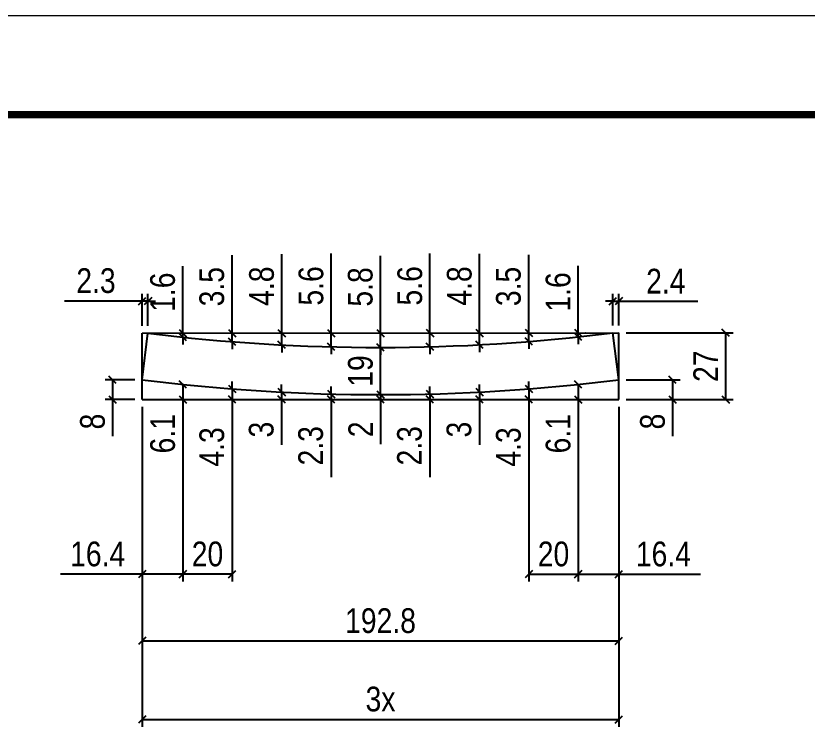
# Model space of a CAD drawing. Extents: x 5442 to 11695, y -218 to 3129.
# Drawn here: x 10541.9 to 10862, y 542 to 831.9 of the extents above; entities that cross this region are included whole.
import ezdxf

# ---------------------------------------------------------------- set-up
doc = ezdxf.new("R2010")
doc.units = 0
doc.linetypes.add('DASHED', pattern=[0.75, 0.5, -0.25])
doc.layers.add('Cotas', color=1, linetype='Continuous')
doc.layers.add('Painéis', color=200, linetype='Continuous')
for name, color, linetype, lineweight in [('Escoras', 2, 'Continuous', 25), ('Folhas', 255, 'Continuous', 9), ('SARRAFO DE PRESSAO', 251, 'DASHED', 9)]:
    doc.layers.add(name, color=color, linetype=linetype, lineweight=lineweight)
doc.styles.add('COTA TECNICA-50', font='techl___.ttf', dxfattribs={"height": 10})
doc.dimstyles.new('COTA PAINEL-50', dxfattribs={"dimtxt": 10, "dimasz": 3, "dimexe": 3, "dimexo": 3, "dimgap": 3, "dimtad": 1, "dimdec": 1, "dimzin": 12, "dimdsep": 46, "dimtxsty": 'COTA TECNICA-50', "dimblk1": 'OBLIQUE', "dimblk2": 'OBLIQUE', "dimsah": 1, "dimcen": 0.9, "dimclrd": 4, "dimclre": 4, "dimclrt": 240, "dimadec": 1, "dimazin": 3, "dimtfac": 1, "dimtdec": 1, "dimtmove": 0, "dimatfit": 3, "dimfxl": 1, "dimtolj": 1, "dimtzin": 12, "dimarcsym": 0})

# ---------------------------------------------------------------- blocks, each defined once
blk = doc.blocks.new('9999999999')
at = {"layer": 'Folhas'}
blk.add_lwpolyline([(98138.98, 34190.21), (99623.98, 34190.21), (99623.98, 35240.21), (98138.98, 35240.21)], close=True, dxfattribs=at)
at = {"layer": 'Folhas', "color": 30, "const_width": 3}
blk.add_lwpolyline([(98213.98, 34230.21), (99583.98, 34230.21), (99583.98, 35200.21), (98213.98, 35200.21)], close=True, dxfattribs=at)
blk = doc.blocks.new('_Oblique')
at = {"color": 0, "linetype": 'ByBlock', "lineweight": -2}
blk.add_line((-0.5, -0.5), (0.5, 0.5), dxfattribs=at)
blk = doc.blocks.new('*D1566')
at = {"layer": 'Cotas', "color": 4, "linetype": 'ByBlock', "lineweight": -2, "transparency": 16777216}
for p, q in [((10593.01, 673.64), (10593.01, 576)), ((10785.84, 673.64), (10785.84, 576)), ((10593.01, 579), (10785.84, 579))]:
    blk.add_line(p, q, dxfattribs=at)
at = {"layer": 'Defpoints', "color": 0, "linetype": 'ByBlock', "transparency": 16777216}
for p in [(10593.01, 676.64), (10785.84, 676.64), (10785.84, 579)]:
    blk.add_point(p, dxfattribs=at)
at = {"layer": 'Cotas', "color": 4, "linetype": 'ByBlock', "lineweight": -2, "transparency": 16777216, "xscale": 3, "yscale": 3, "zscale": 3, "rotation": 180}
blk.add_blockref('_Oblique', (10593.01, 579), dxfattribs=at)
at = {"layer": 'Cotas', "color": 4, "linetype": 'ByBlock', "lineweight": -2, "transparency": 16777216, "xscale": 3, "yscale": 3, "zscale": 3}
blk.add_blockref('_Oblique', (10785.84, 579), dxfattribs=at)
at = {"layer": 'Cotas', "color": 240, "linetype": 'ByBlock', "transparency": 16777216, "insert": (10689.42, 587.11), "char_height": 10, "attachment_point": 5, "style": 'COTA TECNICA-50'}
blk.add_mtext('\\A1;192.8', dxfattribs=at)
blk = doc.blocks.new('*D1567')
at = {"layer": 'Cotas', "color": 4, "linetype": 'ByBlock', "lineweight": -2, "transparency": 16777216}
for p, q in [((10593.01, 673.64), (10593.01, 544.17)), ((10785.84, 673.64), (10785.84, 544.17)), ((10593.01, 547.17), (10785.84, 547.17))]:
    blk.add_line(p, q, dxfattribs=at)
at = {"layer": 'Defpoints', "color": 0, "linetype": 'ByBlock', "transparency": 16777216}
for p in [(10593.01, 676.64), (10785.84, 676.64), (10785.84, 547.17)]:
    blk.add_point(p, dxfattribs=at)
at = {"layer": 'Cotas', "color": 4, "linetype": 'ByBlock', "lineweight": -2, "transparency": 16777216, "xscale": 3, "yscale": 3, "zscale": 3, "rotation": 180}
blk.add_blockref('_Oblique', (10593.01, 547.17), dxfattribs=at)
at = {"layer": 'Cotas', "color": 4, "linetype": 'ByBlock', "lineweight": -2, "transparency": 16777216, "xscale": 3, "yscale": 3, "zscale": 3}
blk.add_blockref('_Oblique', (10785.84, 547.17), dxfattribs=at)
at = {"layer": 'Cotas', "color": 240, "linetype": 'ByBlock', "transparency": 16777216, "insert": (10689.42, 555.39), "char_height": 10, "attachment_point": 5, "style": 'COTA TECNICA-50'}
blk.add_mtext('\\A1;3x', dxfattribs=at)
blk = doc.blocks.new('*D1233')
at = {"layer": 'Cotas', "color": 4, "linetype": 'ByBlock', "lineweight": -2, "transparency": 16777216}
for p, q in [((10593.01, 673.64), (10593.01, 602.98)), ((10609.42, 673.64), (10609.42, 602.98)), ((10593.01, 605.98), (10559.96, 605.98)), ((10609.42, 605.98), (10593.01, 605.98))]:
    blk.add_line(p, q, dxfattribs=at)
at = {"layer": 'Defpoints', "color": 0, "linetype": 'ByBlock', "transparency": 16777216}
for p in [(10593.01, 676.64), (10609.42, 676.64), (10593.01, 605.98)]:
    blk.add_point(p, dxfattribs=at)
at = {"layer": 'Cotas', "color": 4, "linetype": 'ByBlock', "lineweight": -2, "transparency": 16777216, "xscale": 3, "yscale": 3, "zscale": 3, "rotation": 180}
blk.add_blockref('_Oblique', (10593.01, 605.98), dxfattribs=at)
at = {"layer": 'Cotas', "color": 4, "linetype": 'ByBlock', "lineweight": -2, "transparency": 16777216, "xscale": 3, "yscale": 3, "zscale": 3}
blk.add_blockref('_Oblique', (10609.42, 605.98), dxfattribs=at)
at = {"layer": 'Cotas', "color": 240, "linetype": 'ByBlock', "transparency": 16777216, "insert": (10574.98, 614.09), "char_height": 10, "attachment_point": 5, "style": 'COTA TECNICA-50'}
blk.add_mtext('\\A1;16.4', dxfattribs=at)
blk = doc.blocks.new('*D1234')
at = {"layer": 'Cotas', "color": 4, "linetype": 'ByBlock', "lineweight": -2, "transparency": 16777216}
for p, q in [((10609.42, 673.64), (10609.42, 602.98)), ((10629.42, 673.64), (10629.42, 602.98)), ((10629.42, 605.98), (10609.42, 605.98))]:
    blk.add_line(p, q, dxfattribs=at)
at = {"layer": 'Defpoints', "color": 0, "linetype": 'ByBlock', "transparency": 16777216}
for p in [(10609.42, 676.64), (10629.42, 676.64), (10609.42, 605.98)]:
    blk.add_point(p, dxfattribs=at)
at = {"layer": 'Cotas', "color": 4, "linetype": 'ByBlock', "lineweight": -2, "transparency": 16777216, "xscale": 3, "yscale": 3, "zscale": 3, "rotation": 180}
blk.add_blockref('_Oblique', (10609.42, 605.98), dxfattribs=at)
at = {"layer": 'Cotas', "color": 4, "linetype": 'ByBlock', "lineweight": -2, "transparency": 16777216, "xscale": 3, "yscale": 3, "zscale": 3}
blk.add_blockref('_Oblique', (10629.42, 605.98), dxfattribs=at)
at = {"layer": 'Cotas', "color": 240, "linetype": 'ByBlock', "transparency": 16777216, "insert": (10619.42, 614.09), "char_height": 10, "attachment_point": 5, "style": 'COTA TECNICA-50'}
blk.add_mtext('\\A1;20', dxfattribs=at)
blk = doc.blocks.new('*D1235')
at = {"layer": 'Cotas', "color": 4, "linetype": 'ByBlock', "lineweight": -2, "transparency": 16777216}
for p, q in [((10769.42, 673.64), (10769.42, 602.98)), ((10785.84, 673.64), (10785.84, 602.98)), ((10769.42, 605.98), (10785.84, 605.98)), ((10785.84, 605.98), (10818.89, 605.98))]:
    blk.add_line(p, q, dxfattribs=at)
at = {"layer": 'Defpoints', "color": 0, "linetype": 'ByBlock', "transparency": 16777216}
for p in [(10769.42, 676.64), (10785.84, 676.64), (10785.84, 605.98)]:
    blk.add_point(p, dxfattribs=at)
at = {"layer": 'Cotas', "color": 4, "linetype": 'ByBlock', "lineweight": -2, "transparency": 16777216, "xscale": 3, "yscale": 3, "zscale": 3, "rotation": 180}
blk.add_blockref('_Oblique', (10769.42, 605.98), dxfattribs=at)
at = {"layer": 'Cotas', "color": 4, "linetype": 'ByBlock', "lineweight": -2, "transparency": 16777216, "xscale": 3, "yscale": 3, "zscale": 3}
blk.add_blockref('_Oblique', (10785.84, 605.98), dxfattribs=at)
at = {"layer": 'Cotas', "color": 240, "linetype": 'ByBlock', "transparency": 16777216, "insert": (10803.87, 614.09), "char_height": 10, "attachment_point": 5, "style": 'COTA TECNICA-50'}
blk.add_mtext('\\A1;16.4', dxfattribs=at)
blk = doc.blocks.new('*D1236')
at = {"layer": 'Cotas', "color": 4, "linetype": 'ByBlock', "lineweight": -2, "transparency": 16777216}
for p, q in [((10749.42, 673.64), (10749.42, 602.98)), ((10769.42, 673.64), (10769.42, 602.98)), ((10749.42, 605.98), (10769.42, 605.98))]:
    blk.add_line(p, q, dxfattribs=at)
at = {"layer": 'Defpoints', "color": 0, "linetype": 'ByBlock', "transparency": 16777216}
for p in [(10749.42, 676.64), (10769.42, 676.64), (10769.42, 605.98)]:
    blk.add_point(p, dxfattribs=at)
at = {"layer": 'Cotas', "color": 4, "linetype": 'ByBlock', "lineweight": -2, "transparency": 16777216, "xscale": 3, "yscale": 3, "zscale": 3, "rotation": 180}
blk.add_blockref('_Oblique', (10749.42, 605.98), dxfattribs=at)
at = {"layer": 'Cotas', "color": 4, "linetype": 'ByBlock', "lineweight": -2, "transparency": 16777216, "xscale": 3, "yscale": 3, "zscale": 3}
blk.add_blockref('_Oblique', (10769.42, 605.98), dxfattribs=at)
at = {"layer": 'Cotas', "color": 240, "linetype": 'ByBlock', "transparency": 16777216, "insert": (10759.42, 614.09), "char_height": 10, "attachment_point": 5, "style": 'COTA TECNICA-50'}
blk.add_mtext('\\A1;20', dxfattribs=at)
blk = doc.blocks.new('*D1237')
at = {"layer": 'Cotas', "color": 4, "linetype": 'ByBlock', "lineweight": -2, "transparency": 16777216}
for p, q in [((10609.42, 682.76), (10609.42, 676.64)), ((10612.42, 682.76), (10612.42, 682.76)), ((10609.42, 676.64), (10609.42, 651.96)), ((10612.42, 676.64), (10612.42, 676.64))]:
    blk.add_line(p, q, dxfattribs=at)
at = {"layer": 'Defpoints', "color": 0, "linetype": 'ByBlock', "transparency": 16777216}
for p in [(10609.42, 682.76), (10609.42, 676.64), (10609.42, 676.64)]:
    blk.add_point(p, dxfattribs=at)
at = {"layer": 'Cotas', "color": 4, "linetype": 'ByBlock', "lineweight": -2, "transparency": 16777216, "xscale": 3, "yscale": 3, "zscale": 3}
for p, rotation in [((10609.42, 682.76), 90), ((10609.42, 676.64), 270)]:
    blk.add_blockref('_Oblique', p, dxfattribs=dict(at, rotation=rotation))
at = {"layer": 'Cotas', "color": 240, "linetype": 'ByBlock', "transparency": 16777216, "insert": (10601.32, 662.8), "char_height": 10, "attachment_point": 5, "rotation": 90, "style": 'COTA TECNICA-50'}
blk.add_mtext('\\A1;6.1', dxfattribs=at)
blk = doc.blocks.new('*D1238')
at = {"layer": 'Cotas', "color": 4, "linetype": 'ByBlock', "lineweight": -2, "transparency": 16777216}
for p, q in [((10629.42, 680.95), (10629.42, 683.95)), ((10629.42, 680.95), (10629.42, 676.64)), ((10632.42, 680.95), (10632.42, 680.95)), ((10629.42, 676.64), (10629.42, 644.27)), ((10632.42, 676.64), (10632.42, 676.64))]:
    blk.add_line(p, q, dxfattribs=at)
at = {"layer": 'Defpoints', "color": 0, "linetype": 'ByBlock', "transparency": 16777216}
for p in [(10629.42, 680.95), (10629.42, 676.64), (10629.42, 676.64)]:
    blk.add_point(p, dxfattribs=at)
at = {"layer": 'Cotas', "color": 4, "linetype": 'ByBlock', "lineweight": -2, "transparency": 16777216, "xscale": 3, "yscale": 3, "zscale": 3}
for p, rotation in [((10629.42, 680.95), 270), ((10629.42, 676.64), 90)]:
    blk.add_blockref('_Oblique', p, dxfattribs=dict(at, rotation=rotation))
at = {"layer": 'Cotas', "color": 240, "linetype": 'ByBlock', "transparency": 16777216, "insert": (10621.2, 657.45), "char_height": 10, "attachment_point": 5, "rotation": 90, "style": 'COTA TECNICA-50'}
blk.add_mtext('\\A1;4.3', dxfattribs=at)
blk = doc.blocks.new('*D1239')
at = {"layer": 'Cotas', "color": 4, "linetype": 'ByBlock', "lineweight": -2, "transparency": 16777216}
for p, q in [((10649.42, 679.67), (10649.42, 682.67)), ((10649.42, 679.67), (10649.42, 676.64)), ((10652.42, 679.67), (10652.42, 679.67)), ((10649.42, 676.64), (10649.42, 658.31)), ((10652.42, 676.64), (10652.42, 676.64))]:
    blk.add_line(p, q, dxfattribs=at)
at = {"layer": 'Defpoints', "color": 0, "linetype": 'ByBlock', "transparency": 16777216}
for p in [(10649.42, 679.67), (10649.42, 676.64), (10649.42, 676.64)]:
    blk.add_point(p, dxfattribs=at)
at = {"layer": 'Cotas', "color": 4, "linetype": 'ByBlock', "lineweight": -2, "transparency": 16777216, "xscale": 3, "yscale": 3, "zscale": 3}
for p, rotation in [((10649.42, 679.67), 270), ((10649.42, 676.64), 90)]:
    blk.add_blockref('_Oblique', p, dxfattribs=dict(at, rotation=rotation))
at = {"layer": 'Cotas', "color": 240, "linetype": 'ByBlock', "transparency": 16777216, "insert": (10641.2, 664.47), "char_height": 10, "attachment_point": 5, "rotation": 90, "style": 'COTA TECNICA-50'}
blk.add_mtext('\\A1;3', dxfattribs=at)
blk = doc.blocks.new('*D1240')
at = {"layer": 'Cotas', "color": 4, "linetype": 'ByBlock', "lineweight": -2, "transparency": 16777216}
for p, q in [((10669.42, 678.89), (10669.42, 681.89)), ((10669.42, 678.89), (10669.42, 676.64)), ((10672.42, 678.89), (10672.42, 678.89)), ((10669.42, 676.64), (10669.42, 645.21)), ((10672.42, 676.64), (10672.42, 676.64))]:
    blk.add_line(p, q, dxfattribs=at)
at = {"layer": 'Defpoints', "color": 0, "linetype": 'ByBlock', "transparency": 16777216}
for p in [(10669.42, 678.89), (10669.42, 676.64), (10669.42, 676.64)]:
    blk.add_point(p, dxfattribs=at)
at = {"layer": 'Cotas', "color": 4, "linetype": 'ByBlock', "lineweight": -2, "transparency": 16777216, "xscale": 3, "yscale": 3, "zscale": 3}
for p, rotation in [((10669.42, 678.89), 270), ((10669.42, 676.64), 90)]:
    blk.add_blockref('_Oblique', p, dxfattribs=dict(at, rotation=rotation))
at = {"layer": 'Cotas', "color": 240, "linetype": 'ByBlock', "transparency": 16777216, "insert": (10661.2, 657.92), "char_height": 10, "attachment_point": 5, "rotation": 90, "style": 'COTA TECNICA-50'}
blk.add_mtext('\\A1;2.3', dxfattribs=at)
blk = doc.blocks.new('*D1241')
at = {"layer": 'Cotas', "color": 4, "linetype": 'ByBlock', "lineweight": -2, "transparency": 16777216}
for p, q in [((10689.42, 678.64), (10689.42, 681.64)), ((10689.42, 678.64), (10689.42, 676.64)), ((10689.42, 676.64), (10689.42, 658.53)), ((10692.42, 678.64), (10692.42, 678.64)), ((10692.42, 676.64), (10692.42, 676.64))]:
    blk.add_line(p, q, dxfattribs=at)
at = {"layer": 'Defpoints', "color": 0, "linetype": 'ByBlock', "transparency": 16777216}
for p in [(10689.42, 678.64), (10689.42, 676.64), (10689.42, 676.64)]:
    blk.add_point(p, dxfattribs=at)
at = {"layer": 'Cotas', "color": 4, "linetype": 'ByBlock', "lineweight": -2, "transparency": 16777216, "xscale": 3, "yscale": 3, "zscale": 3}
for p, rotation in [((10689.42, 678.64), 270), ((10689.42, 676.64), 90)]:
    blk.add_blockref('_Oblique', p, dxfattribs=dict(at, rotation=rotation))
at = {"layer": 'Cotas', "color": 240, "linetype": 'ByBlock', "transparency": 16777216, "insert": (10681.42, 664.58), "char_height": 10, "attachment_point": 5, "rotation": 90, "style": 'COTA TECNICA-50'}
blk.add_mtext('\\A1;2', dxfattribs=at)
blk = doc.blocks.new('*D1242')
at = {"layer": 'Cotas', "color": 4, "linetype": 'ByBlock', "lineweight": -2, "transparency": 16777216}
for p, q in [((10709.42, 678.89), (10709.42, 681.89)), ((10709.42, 678.89), (10709.42, 676.64)), ((10712.42, 678.89), (10712.42, 678.89)), ((10709.42, 676.64), (10709.42, 645.21)), ((10712.42, 676.64), (10712.42, 676.64))]:
    blk.add_line(p, q, dxfattribs=at)
at = {"layer": 'Defpoints', "color": 0, "linetype": 'ByBlock', "transparency": 16777216}
for p in [(10709.42, 678.89), (10709.42, 676.64), (10709.42, 676.64)]:
    blk.add_point(p, dxfattribs=at)
at = {"layer": 'Cotas', "color": 4, "linetype": 'ByBlock', "lineweight": -2, "transparency": 16777216, "xscale": 3, "yscale": 3, "zscale": 3}
for p, rotation in [((10709.42, 678.89), 270), ((10709.42, 676.64), 90)]:
    blk.add_blockref('_Oblique', p, dxfattribs=dict(at, rotation=rotation))
at = {"layer": 'Cotas', "color": 240, "linetype": 'ByBlock', "transparency": 16777216, "insert": (10701.2, 657.92), "char_height": 10, "attachment_point": 5, "rotation": 90, "style": 'COTA TECNICA-50'}
blk.add_mtext('\\A1;2.3', dxfattribs=at)
blk = doc.blocks.new('*D1243')
at = {"layer": 'Cotas', "color": 4, "linetype": 'ByBlock', "lineweight": -2, "transparency": 16777216}
for p, q in [((10729.42, 679.67), (10729.42, 682.67)), ((10729.42, 679.67), (10729.42, 676.64)), ((10732.42, 679.67), (10732.42, 679.67)), ((10729.42, 676.64), (10729.42, 658.31)), ((10732.42, 676.64), (10732.42, 676.64))]:
    blk.add_line(p, q, dxfattribs=at)
at = {"layer": 'Defpoints', "color": 0, "linetype": 'ByBlock', "transparency": 16777216}
for p in [(10729.42, 679.67), (10729.42, 676.64), (10729.42, 676.64)]:
    blk.add_point(p, dxfattribs=at)
at = {"layer": 'Cotas', "color": 4, "linetype": 'ByBlock', "lineweight": -2, "transparency": 16777216, "xscale": 3, "yscale": 3, "zscale": 3}
for p, rotation in [((10729.42, 679.67), 270), ((10729.42, 676.64), 90)]:
    blk.add_blockref('_Oblique', p, dxfattribs=dict(at, rotation=rotation))
at = {"layer": 'Cotas', "color": 240, "linetype": 'ByBlock', "transparency": 16777216, "insert": (10721.2, 664.47), "char_height": 10, "attachment_point": 5, "rotation": 90, "style": 'COTA TECNICA-50'}
blk.add_mtext('\\A1;3', dxfattribs=at)
blk = doc.blocks.new('*D1244')
at = {"layer": 'Cotas', "color": 4, "linetype": 'ByBlock', "lineweight": -2, "transparency": 16777216}
for p, q in [((10749.42, 680.95), (10749.42, 683.95)), ((10749.42, 680.95), (10749.42, 676.64)), ((10752.42, 680.95), (10752.42, 680.95)), ((10749.42, 676.64), (10749.42, 644.27)), ((10752.42, 676.64), (10752.42, 676.64))]:
    blk.add_line(p, q, dxfattribs=at)
at = {"layer": 'Defpoints', "color": 0, "linetype": 'ByBlock', "transparency": 16777216}
for p in [(10749.42, 680.95), (10749.42, 676.64), (10749.42, 676.64)]:
    blk.add_point(p, dxfattribs=at)
at = {"layer": 'Cotas', "color": 4, "linetype": 'ByBlock', "lineweight": -2, "transparency": 16777216, "xscale": 3, "yscale": 3, "zscale": 3}
for p, rotation in [((10749.42, 680.95), 270), ((10749.42, 676.64), 90)]:
    blk.add_blockref('_Oblique', p, dxfattribs=dict(at, rotation=rotation))
at = {"layer": 'Cotas', "color": 240, "linetype": 'ByBlock', "transparency": 16777216, "insert": (10741.2, 657.45), "char_height": 10, "attachment_point": 5, "rotation": 90, "style": 'COTA TECNICA-50'}
blk.add_mtext('\\A1;4.3', dxfattribs=at)
blk = doc.blocks.new('*D1245')
at = {"layer": 'Cotas', "color": 4, "linetype": 'ByBlock', "lineweight": -2, "transparency": 16777216}
for p, q in [((10769.42, 682.76), (10769.42, 676.64)), ((10772.42, 682.76), (10772.42, 682.76)), ((10769.42, 676.64), (10769.42, 651.96)), ((10772.42, 676.64), (10772.42, 676.64))]:
    blk.add_line(p, q, dxfattribs=at)
at = {"layer": 'Defpoints', "color": 0, "linetype": 'ByBlock', "transparency": 16777216}
for p in [(10769.42, 682.76), (10769.42, 676.64), (10769.42, 676.64)]:
    blk.add_point(p, dxfattribs=at)
at = {"layer": 'Cotas', "color": 4, "linetype": 'ByBlock', "lineweight": -2, "transparency": 16777216, "xscale": 3, "yscale": 3, "zscale": 3}
for p, rotation in [((10769.42, 682.76), 90), ((10769.42, 676.64), 270)]:
    blk.add_blockref('_Oblique', p, dxfattribs=dict(at, rotation=rotation))
at = {"layer": 'Cotas', "color": 240, "linetype": 'ByBlock', "transparency": 16777216, "insert": (10761.32, 662.8), "char_height": 10, "attachment_point": 5, "rotation": 90, "style": 'COTA TECNICA-50'}
blk.add_mtext('\\A1;6.1', dxfattribs=at)
blk = doc.blocks.new('*D1568')
at = {"layer": 'Cotas', "color": 4, "linetype": 'ByBlock', "lineweight": -2, "transparency": 16777216}
for p, q in [((10788.84, 684.64), (10810.6, 684.64)), ((10807.6, 684.64), (10807.6, 676.64)), ((10788.84, 676.64), (10810.6, 676.64)), ((10807.6, 676.64), (10807.6, 661.82))]:
    blk.add_line(p, q, dxfattribs=at)
at = {"layer": 'Defpoints', "color": 0, "linetype": 'ByBlock', "transparency": 16777216}
for p in [(10785.84, 684.64), (10785.84, 676.64), (10807.6, 676.64)]:
    blk.add_point(p, dxfattribs=at)
at = {"layer": 'Cotas', "color": 4, "linetype": 'ByBlock', "lineweight": -2, "transparency": 16777216, "xscale": 3, "yscale": 3, "zscale": 3}
for p, rotation in [((10807.6, 684.64), 90), ((10807.6, 676.64), 270)]:
    blk.add_blockref('_Oblique', p, dxfattribs=dict(at, rotation=rotation))
at = {"layer": 'Cotas', "color": 240, "linetype": 'ByBlock', "transparency": 16777216, "insert": (10799.51, 667.73), "char_height": 10, "attachment_point": 5, "rotation": 90, "style": 'COTA TECNICA-50'}
blk.add_mtext('\\A1;8', dxfattribs=at)
blk = doc.blocks.new('*D1569')
at = {"layer": 'Cotas', "color": 4, "linetype": 'ByBlock', "lineweight": -2, "transparency": 16777216}
for p, q in [((10590.01, 684.64), (10578.03, 684.64)), ((10581.03, 684.64), (10581.03, 676.64)), ((10590.01, 676.64), (10578.03, 676.64)), ((10581.03, 676.64), (10581.03, 661.82))]:
    blk.add_line(p, q, dxfattribs=at)
at = {"layer": 'Defpoints', "color": 0, "linetype": 'ByBlock', "transparency": 16777216}
for p in [(10593.01, 684.64), (10581.03, 676.64), (10593.01, 676.64)]:
    blk.add_point(p, dxfattribs=at)
at = {"layer": 'Cotas', "color": 4, "linetype": 'ByBlock', "lineweight": -2, "transparency": 16777216, "xscale": 3, "yscale": 3, "zscale": 3}
for p, rotation in [((10581.03, 684.64), 90), ((10581.03, 676.64), 270)]:
    blk.add_blockref('_Oblique', p, dxfattribs=dict(at, rotation=rotation))
at = {"layer": 'Cotas', "color": 240, "linetype": 'ByBlock', "transparency": 16777216, "insert": (10572.93, 667.73), "char_height": 10, "attachment_point": 5, "rotation": 90, "style": 'COTA TECNICA-50'}
blk.add_mtext('\\A1;8', dxfattribs=at)
blk = doc.blocks.new('*D1570')
at = {"layer": 'Cotas', "color": 4, "linetype": 'ByBlock', "lineweight": -2, "transparency": 16777216}
for p, q in [((10593.01, 706.47), (10593.01, 719.47)), ((10595.34, 706.48), (10595.34, 719.47)), ((10593.01, 716.47), (10561.58, 716.47)), ((10595.34, 716.47), (10593.01, 716.47)), ((10595.34, 716.47), (10598.34, 716.47))]:
    blk.add_line(p, q, dxfattribs=at)
at = {"layer": 'Defpoints', "color": 0, "linetype": 'ByBlock', "transparency": 16777216}
for p in [(10595.34, 716.47), (10593.01, 703.47), (10595.34, 703.48)]:
    blk.add_point(p, dxfattribs=at)
at = {"layer": 'Cotas', "color": 4, "linetype": 'ByBlock', "lineweight": -2, "transparency": 16777216, "xscale": 3, "yscale": 3, "zscale": 3}
blk.add_blockref('_Oblique', (10593.01, 716.47), dxfattribs=at)
at = {"layer": 'Cotas', "color": 4, "linetype": 'ByBlock', "lineweight": -2, "transparency": 16777216, "xscale": 3, "yscale": 3, "zscale": 3, "rotation": 180}
blk.add_blockref('_Oblique', (10595.34, 716.47), dxfattribs=at)
at = {"layer": 'Cotas', "color": 240, "linetype": 'ByBlock', "transparency": 16777216, "insert": (10574.29, 724.69), "char_height": 10, "attachment_point": 5, "style": 'COTA TECNICA-50'}
blk.add_mtext('\\A1;2.3', dxfattribs=at)
blk = doc.blocks.new('*D1571')
at = {"layer": 'Cotas', "color": 4, "linetype": 'ByBlock', "lineweight": -2, "transparency": 16777216}
for p, q in [((10686.41, 697.7), (10686.41, 697.7)), ((10689.41, 678.64), (10689.41, 697.7)), ((10686.42, 678.64), (10686.41, 678.64))]:
    blk.add_line(p, q, dxfattribs=at)
at = {"layer": 'Defpoints', "color": 0, "linetype": 'ByBlock', "transparency": 16777216}
for p in [(10689.41, 697.7), (10689.41, 697.7), (10689.42, 678.64)]:
    blk.add_point(p, dxfattribs=at)
at = {"layer": 'Cotas', "color": 4, "linetype": 'ByBlock', "lineweight": -2, "transparency": 16777216, "xscale": 3, "yscale": 3, "zscale": 3}
for p, rotation in [((10689.41, 697.7), 90), ((10689.41, 678.64), 270)]:
    blk.add_blockref('_Oblique', p, dxfattribs=dict(at, rotation=rotation))
at = {"layer": 'Cotas', "color": 240, "linetype": 'ByBlock', "transparency": 16777216, "insert": (10681.32, 688.17), "char_height": 10, "attachment_point": 5, "rotation": 90, "style": 'COTA TECNICA-50'}
blk.add_mtext('\\A1;19', dxfattribs=at)
blk = doc.blocks.new('*D1572')
at = {"layer": 'Cotas', "color": 4, "linetype": 'ByBlock', "lineweight": -2, "transparency": 16777216}
for p, q in [((10689.4, 703.54), (10689.4, 734.84)), ((10689.4, 697.7), (10689.4, 703.54)), ((10692.4, 703.54), (10692.4, 703.54)), ((10686.41, 697.7), (10686.4, 697.7)), ((10689.4, 697.7), (10689.4, 694.7))]:
    blk.add_line(p, q, dxfattribs=at)
at = {"layer": 'Defpoints', "color": 0, "linetype": 'ByBlock', "transparency": 16777216}
for p in [(10689.4, 703.54), (10689.4, 703.54), (10689.41, 697.7)]:
    blk.add_point(p, dxfattribs=at)
at = {"layer": 'Cotas', "color": 4, "linetype": 'ByBlock', "lineweight": -2, "transparency": 16777216, "xscale": 3, "yscale": 3, "zscale": 3}
for p, rotation in [((10689.4, 703.54), 270), ((10689.4, 697.7), 90)]:
    blk.add_blockref('_Oblique', p, dxfattribs=dict(at, rotation=rotation))
at = {"layer": 'Cotas', "color": 240, "linetype": 'ByBlock', "transparency": 16777216, "insert": (10681.27, 722.19), "char_height": 10, "attachment_point": 5, "rotation": 90, "style": 'COTA TECNICA-50'}
blk.add_mtext('\\A1;5.8', dxfattribs=at)
blk = doc.blocks.new('*D1573')
at = {"layer": 'Cotas', "color": 4, "linetype": 'ByBlock', "lineweight": -2, "transparency": 16777216}
for p, q in [((10788.84, 703.61), (10832.05, 703.61)), ((10829.05, 703.61), (10829.05, 676.64)), ((10788.84, 676.64), (10832.05, 676.64))]:
    blk.add_line(p, q, dxfattribs=at)
at = {"layer": 'Defpoints', "color": 0, "linetype": 'ByBlock', "transparency": 16777216}
for p in [(10785.84, 703.61), (10785.84, 676.64), (10829.05, 676.64)]:
    blk.add_point(p, dxfattribs=at)
at = {"layer": 'Cotas', "color": 4, "linetype": 'ByBlock', "lineweight": -2, "transparency": 16777216, "xscale": 3, "yscale": 3, "zscale": 3}
for p, rotation in [((10829.05, 703.61), 90), ((10829.05, 676.64), 270)]:
    blk.add_blockref('_Oblique', p, dxfattribs=dict(at, rotation=rotation))
at = {"layer": 'Cotas', "color": 240, "linetype": 'ByBlock', "transparency": 16777216, "insert": (10820.98, 690.12), "char_height": 10, "attachment_point": 5, "rotation": 90, "style": 'COTA TECNICA-50'}
blk.add_mtext('\\A1;27', dxfattribs=at)
blk = doc.blocks.new('*D1574')
at = {"layer": 'Cotas', "color": 4, "linetype": 'ByBlock', "lineweight": -2, "transparency": 16777216}
for p, q in [((10783.46, 706.61), (10783.46, 719.47)), ((10785.84, 706.61), (10785.84, 719.47)), ((10783.46, 716.47), (10780.46, 716.47)), ((10783.46, 716.47), (10785.84, 716.47)), ((10785.84, 716.47), (10817.87, 716.47))]:
    blk.add_line(p, q, dxfattribs=at)
at = {"layer": 'Defpoints', "color": 0, "linetype": 'ByBlock', "transparency": 16777216}
for p in [(10783.46, 716.47), (10783.46, 703.61), (10785.84, 703.61)]:
    blk.add_point(p, dxfattribs=at)
at = {"layer": 'Cotas', "color": 4, "linetype": 'ByBlock', "lineweight": -2, "transparency": 16777216, "xscale": 3, "yscale": 3, "zscale": 3}
blk.add_blockref('_Oblique', (10783.46, 716.47), dxfattribs=at)
at = {"layer": 'Cotas', "color": 4, "linetype": 'ByBlock', "lineweight": -2, "transparency": 16777216, "xscale": 3, "yscale": 3, "zscale": 3, "rotation": 180}
blk.add_blockref('_Oblique', (10785.84, 716.47), dxfattribs=at)
at = {"layer": 'Cotas', "color": 240, "linetype": 'ByBlock', "transparency": 16777216, "insert": (10804.86, 724.54), "char_height": 10, "attachment_point": 5, "style": 'COTA TECNICA-50'}
blk.add_mtext('\\A1;2.4', dxfattribs=at)
blk = doc.blocks.new('*D1247')
at = {"layer": 'Defpoints', "color": 0, "linetype": 'ByBlock', "transparency": 16777216}
for p in [(10609.41, 703.49), (10609.41, 703.49), (10609.41, 701.86)]:
    blk.add_point(p, dxfattribs=at)
at = {"layer": 'Escoras', "color": 4, "linetype": 'ByBlock', "lineweight": -2, "transparency": 16777216}
for p, q in [((10609.41, 703.49), (10609.41, 730.63)), ((10606.41, 701.86), (10606.41, 701.86)), ((10609.41, 701.86), (10609.41, 703.49)), ((10609.41, 701.86), (10609.41, 698.86)), ((10612.41, 703.49), (10612.41, 703.49))]:
    blk.add_line(p, q, dxfattribs=at)
at = {"layer": 'Escoras', "color": 4, "linetype": 'ByBlock', "lineweight": -2, "transparency": 16777216, "xscale": 3, "yscale": 3, "zscale": 3}
for p, rotation in [((10609.41, 703.49), 270), ((10609.41, 701.86), 90)]:
    blk.add_blockref('_Oblique', p, dxfattribs=dict(at, rotation=rotation))
at = {"layer": 'Escoras', "color": 240, "linetype": 'ByBlock', "transparency": 16777216, "insert": (10601.3, 720.06), "char_height": 10, "attachment_point": 5, "rotation": 90, "style": 'COTA TECNICA-50'}
blk.add_mtext('\\A1;1.6', dxfattribs=at)
blk = doc.blocks.new('*D1248')
at = {"layer": 'Defpoints', "color": 0, "linetype": 'ByBlock', "transparency": 16777216}
for p in [(10629.41, 703.5), (10629.41, 703.5), (10629.41, 700.03)]:
    blk.add_point(p, dxfattribs=at)
at = {"layer": 'Escoras', "color": 4, "linetype": 'ByBlock', "lineweight": -2, "transparency": 16777216}
for p, q in [((10629.41, 703.5), (10629.41, 735.1)), ((10629.41, 700.03), (10629.41, 703.5)), ((10632.41, 703.5), (10632.41, 703.5)), ((10626.41, 700.03), (10626.41, 700.03)), ((10629.41, 700.03), (10629.41, 697.03))]:
    blk.add_line(p, q, dxfattribs=at)
at = {"layer": 'Escoras', "color": 4, "linetype": 'ByBlock', "lineweight": -2, "transparency": 16777216, "xscale": 3, "yscale": 3, "zscale": 3}
for p, rotation in [((10629.41, 703.5), 270), ((10629.41, 700.03), 90)]:
    blk.add_blockref('_Oblique', p, dxfattribs=dict(at, rotation=rotation))
at = {"layer": 'Escoras', "color": 240, "linetype": 'ByBlock', "transparency": 16777216, "insert": (10621.19, 722.3), "char_height": 10, "attachment_point": 5, "rotation": 90, "style": 'COTA TECNICA-50'}
blk.add_mtext('\\A1;3.5', dxfattribs=at)
blk = doc.blocks.new('*D1249')
at = {"layer": 'Defpoints', "color": 0, "linetype": 'ByBlock', "transparency": 16777216}
for p in [(10649.42, 703.51), (10649.43, 703.51), (10649.43, 698.73)]:
    blk.add_point(p, dxfattribs=at)
at = {"layer": 'Escoras', "color": 4, "linetype": 'ByBlock', "lineweight": -2, "transparency": 16777216}
for p, q in [((10649.43, 703.51), (10649.43, 735.51)), ((10649.43, 698.73), (10649.43, 703.51)), ((10652.42, 703.51), (10652.43, 703.51)), ((10646.43, 698.73), (10646.43, 698.73)), ((10649.43, 698.73), (10649.43, 695.73))]:
    blk.add_line(p, q, dxfattribs=at)
at = {"layer": 'Escoras', "color": 4, "linetype": 'ByBlock', "lineweight": -2, "transparency": 16777216, "xscale": 3, "yscale": 3, "zscale": 3}
for p, rotation in [((10649.43, 703.51), 270), ((10649.43, 698.73), 90)]:
    blk.add_blockref('_Oblique', p, dxfattribs=dict(at, rotation=rotation))
at = {"layer": 'Escoras', "color": 240, "linetype": 'ByBlock', "transparency": 16777216, "insert": (10641.33, 722.51), "char_height": 10, "attachment_point": 5, "rotation": 90, "style": 'COTA TECNICA-50'}
blk.add_mtext('\\A1;4.8', dxfattribs=at)
blk = doc.blocks.new('*D1250')
at = {"layer": 'Defpoints', "color": 0, "linetype": 'ByBlock', "transparency": 16777216}
for p in [(10669.42, 703.53), (10669.43, 703.53), (10669.43, 697.95)]:
    blk.add_point(p, dxfattribs=at)
at = {"layer": 'Escoras', "color": 4, "linetype": 'ByBlock', "lineweight": -2, "transparency": 16777216}
for p, q in [((10669.43, 703.53), (10669.43, 735.69)), ((10669.43, 697.95), (10669.43, 703.53)), ((10672.42, 703.53), (10672.43, 703.53)), ((10666.43, 697.95), (10666.43, 697.95)), ((10669.43, 697.95), (10669.43, 694.95))]:
    blk.add_line(p, q, dxfattribs=at)
at = {"layer": 'Escoras', "color": 4, "linetype": 'ByBlock', "lineweight": -2, "transparency": 16777216, "xscale": 3, "yscale": 3, "zscale": 3}
for p, rotation in [((10669.43, 703.53), 270), ((10669.43, 697.95), 90)]:
    blk.add_blockref('_Oblique', p, dxfattribs=dict(at, rotation=rotation))
at = {"layer": 'Escoras', "color": 240, "linetype": 'ByBlock', "transparency": 16777216, "insert": (10661.32, 722.61), "char_height": 10, "attachment_point": 5, "rotation": 90, "style": 'COTA TECNICA-50'}
blk.add_mtext('\\A1;5.6', dxfattribs=at)
blk = doc.blocks.new('*D1060')
at = {"layer": 'Defpoints', "color": 0, "linetype": 'ByBlock', "transparency": 16777216}
for p in [(10709.42, 703.55), (10709.43, 703.55), (10709.43, 697.98)]:
    blk.add_point(p, dxfattribs=at)
at = {"layer": 'Escoras', "color": 4, "linetype": 'ByBlock', "lineweight": -2, "transparency": 16777216}
for p, q in [((10709.43, 703.55), (10709.43, 735.72)), ((10709.43, 697.98), (10709.43, 703.55)), ((10712.42, 703.55), (10712.43, 703.55)), ((10706.43, 697.98), (10706.43, 697.98)), ((10709.43, 697.98), (10709.43, 694.98))]:
    blk.add_line(p, q, dxfattribs=at)
at = {"layer": 'Escoras', "color": 4, "linetype": 'ByBlock', "lineweight": -2, "transparency": 16777216, "xscale": 3, "yscale": 3, "zscale": 3}
for p, rotation in [((10709.43, 703.55), 270), ((10709.43, 697.98), 90)]:
    blk.add_blockref('_Oblique', p, dxfattribs=dict(at, rotation=rotation))
at = {"layer": 'Escoras', "color": 240, "linetype": 'ByBlock', "transparency": 16777216, "insert": (10701.32, 722.64), "char_height": 10, "attachment_point": 5, "rotation": 90, "style": 'COTA TECNICA-50'}
blk.add_mtext('\\A1;5.6', dxfattribs=at)
blk = doc.blocks.new('*D1061')
at = {"layer": 'Defpoints', "color": 0, "linetype": 'ByBlock', "transparency": 16777216}
for p in [(10729.42, 703.57), (10729.43, 703.57), (10729.43, 698.78)]:
    blk.add_point(p, dxfattribs=at)
at = {"layer": 'Escoras', "color": 4, "linetype": 'ByBlock', "lineweight": -2, "transparency": 16777216}
for p, q in [((10729.43, 703.57), (10729.43, 735.57)), ((10729.43, 698.78), (10729.43, 703.57)), ((10732.42, 703.57), (10732.43, 703.57)), ((10726.43, 698.78), (10726.43, 698.78)), ((10729.43, 698.78), (10729.43, 695.78))]:
    blk.add_line(p, q, dxfattribs=at)
at = {"layer": 'Escoras', "color": 4, "linetype": 'ByBlock', "lineweight": -2, "transparency": 16777216, "xscale": 3, "yscale": 3, "zscale": 3}
for p, rotation in [((10729.43, 703.57), 270), ((10729.43, 698.78), 90)]:
    blk.add_blockref('_Oblique', p, dxfattribs=dict(at, rotation=rotation))
at = {"layer": 'Escoras', "color": 240, "linetype": 'ByBlock', "transparency": 16777216, "insert": (10721.33, 722.57), "char_height": 10, "attachment_point": 5, "rotation": 90, "style": 'COTA TECNICA-50'}
blk.add_mtext('\\A1;4.8', dxfattribs=at)
blk = doc.blocks.new('*D1062')
at = {"layer": 'Defpoints', "color": 0, "linetype": 'ByBlock', "transparency": 16777216}
for p in [(10749.42, 703.58), (10749.43, 703.58), (10749.43, 700.12)]:
    blk.add_point(p, dxfattribs=at)
at = {"layer": 'Escoras', "color": 4, "linetype": 'ByBlock', "lineweight": -2, "transparency": 16777216}
for p, q in [((10749.43, 703.58), (10749.43, 735.19)), ((10749.43, 700.12), (10749.43, 703.58)), ((10752.42, 703.58), (10752.43, 703.58)), ((10746.43, 700.12), (10746.43, 700.12)), ((10749.43, 700.12), (10749.43, 697.12))]:
    blk.add_line(p, q, dxfattribs=at)
at = {"layer": 'Escoras', "color": 4, "linetype": 'ByBlock', "lineweight": -2, "transparency": 16777216, "xscale": 3, "yscale": 3, "zscale": 3}
for p, rotation in [((10749.43, 703.58), 270), ((10749.43, 700.12), 90)]:
    blk.add_blockref('_Oblique', p, dxfattribs=dict(at, rotation=rotation))
at = {"layer": 'Escoras', "color": 240, "linetype": 'ByBlock', "transparency": 16777216, "insert": (10741.21, 722.39), "char_height": 10, "attachment_point": 5, "rotation": 90, "style": 'COTA TECNICA-50'}
blk.add_mtext('\\A1;3.5', dxfattribs=at)
blk = doc.blocks.new('*D1063')
at = {"layer": 'Defpoints', "color": 0, "linetype": 'ByBlock', "transparency": 16777216}
for p in [(10769.42, 703.6), (10769.43, 703.6), (10769.43, 701.98)]:
    blk.add_point(p, dxfattribs=at)
at = {"layer": 'Escoras', "color": 4, "linetype": 'ByBlock', "lineweight": -2, "transparency": 16777216}
for p, q in [((10769.43, 703.6), (10769.43, 730.74)), ((10766.43, 701.98), (10766.43, 701.98)), ((10769.43, 701.98), (10769.43, 703.6)), ((10769.43, 701.98), (10769.43, 698.98)), ((10772.42, 703.6), (10772.43, 703.6))]:
    blk.add_line(p, q, dxfattribs=at)
at = {"layer": 'Escoras', "color": 4, "linetype": 'ByBlock', "lineweight": -2, "transparency": 16777216, "xscale": 3, "yscale": 3, "zscale": 3}
for p, rotation in [((10769.43, 703.6), 270), ((10769.43, 701.98), 90)]:
    blk.add_blockref('_Oblique', p, dxfattribs=dict(at, rotation=rotation))
at = {"layer": 'Escoras', "color": 240, "linetype": 'ByBlock', "transparency": 16777216, "insert": (10761.32, 720.17), "char_height": 10, "attachment_point": 5, "rotation": 90, "style": 'COTA TECNICA-50'}
blk.add_mtext('\\A1;1.6', dxfattribs=at)

msp = doc.modelspace()

# ---------------------------------------------------------------- linework, layer by layer
at = {"linetype": 'Continuous'}
for p, q in [((10593.01, 684.64), (10595.34, 703.47)), ((10785.84, 684.64), (10783.46, 703.61))]:
    msp.add_line(p, q, dxfattribs=at)
for centre, radius, start, end in [((10688.87, 1458.3), 760.59, 262.93667, 277.14449), ((10689.42, 1456.1), 777.47, 262.87609, 277.12391)]:
    msp.add_arc(centre, radius, start, end, dxfattribs=at)
at = {"layer": 'Painéis', "linetype": 'ByBlock'}
for p, q in [((10593.01, 703.47), (10785.84, 703.61)), ((10593.01, 676.64), (10593.01, 703.47)), ((10785.84, 676.64), (10785.84, 703.61)), ((10593.01, 676.64), (10785.84, 676.64))]:
    msp.add_line(p, q, dxfattribs=at)

# ---------------------------------------------------------------- block references
at = {"layer": 'SARRAFO DE PRESSAO', "color": 6, "linetype": 'ByBlock'}
msp.add_blockref('9999999999', (-87928.62, -34408.31), dxfattribs=at)

# ---------------------------------------------------------------- dimensions: what is measured, and where the dimension line sits
at = {"layer": 'Cotas', "linetype": 'ByBlock'}
for base, p1, p2, override, picture, middle in [((10689.4, 703.54), (10689.41, 697.7), (10689.4, 703.54), {"dimarcsym": 1}, '*D1572', (10681.27, 722.19)), ((10829.05, 676.64), (10785.84, 703.61), (10785.84, 676.64), {"dimarcsym": 1}, '*D1573', (10820.98, 690.12)), ((10689.41, 697.7), (10689.42, 678.64), (10689.41, 697.7), {"dimdec": 0, "dimarcsym": 1}, '*D1571', (10681.32, 688.17)), ((10581.03, 676.64), (10593.01, 684.64), (10593.01, 676.64), {"dimarcsym": 1}, '*D1569', (10572.93, 667.73)), ((10807.6, 676.64), (10785.84, 684.64), (10785.84, 676.64), {"dimarcsym": 1}, '*D1568', (10799.51, 667.73)), ((10609.42, 676.64), (10609.42, 682.76), (10609.42, 676.64), {"dimarcsym": 1}, '*D1237', (10601.32, 662.8)), ((10629.42, 676.64), (10629.42, 680.95), (10629.42, 676.64), {"dimarcsym": 1}, '*D1238', (10621.2, 657.45)), ((10649.42, 676.64), (10649.42, 679.67), (10649.42, 676.64), {"dimarcsym": 1}, '*D1239', (10641.2, 664.47)), ((10729.42, 676.64), (10729.42, 679.67), (10729.42, 676.64), {"dimarcsym": 1}, '*D1243', (10721.2, 664.47)), ((10749.42, 676.64), (10749.42, 680.95), (10749.42, 676.64), {"dimarcsym": 1}, '*D1244', (10741.2, 657.45)), ((10769.42, 676.64), (10769.42, 682.76), (10769.42, 676.64), {"dimarcsym": 1}, '*D1245', (10761.32, 662.8)), ((10669.4241, 676.6363), (10669.4241, 678.8936), (10669.4241, 676.6363), {"dimarcsym": 1}, '*D1240', (10661.2049, 657.9214)), ((10689.42, 676.64), (10689.42, 678.64), (10689.42, 676.64), {"dimarcsym": 1}, '*D1241', (10681.42, 664.58)), ((10709.4241, 676.6363), (10709.4241, 678.8936), (10709.4241, 676.6363), {"dimarcsym": 1}, '*D1242', (10701.2049, 657.9214))]:
    dim = msp.add_linear_dim(base=base, p1=p1, p2=p2, angle=90, dimstyle='COTA PAINEL-50', override=override, dxfattribs=at)
    dim.commit()
    dim.dimension.update_dxf_attribs({"geometry": picture, "text_midpoint": middle})
for base, p1, p2, picture, middle in [((10595.34, 716.47), (10593.01, 703.47), (10595.34, 703.48), '*D1570', (10574.29, 716.47)), ((10783.46, 716.47), (10785.84, 703.61), (10783.46, 703.61), '*D1574', (10804.86, 716.47)), ((10609.42, 605.98), (10629.42, 676.64), (10609.42, 676.64), '*D1234', (10619.42, 605.98)), ((10769.42, 605.98), (10749.42, 676.64), (10769.42, 676.64), '*D1236', (10759.42, 605.98))]:
    dim = msp.add_linear_dim(base=base, p1=p1, p2=p2, dimstyle='COTA PAINEL-50', override={"dimarcsym": 1}, dxfattribs=at)
    dim.commit()
    dim.dimension.update_dxf_attribs({"geometry": picture, "text_midpoint": middle, "dimtype": 160})
for base, p1, p2, picture, middle in [((10593.01, 605.98), (10609.42, 676.64), (10593.01, 676.64), '*D1233', (10574.98, 614.09)), ((10785.84, 579), (10593.01, 676.64), (10785.84, 676.64), '*D1566', (10689.42, 587.11)), ((10785.84, 605.98), (10769.42, 676.64), (10785.84, 676.64), '*D1235', (10803.87, 614.09))]:
    dim = msp.add_linear_dim(base=base, p1=p1, p2=p2, dimstyle='COTA PAINEL-50', override={"dimarcsym": 1}, dxfattribs=at)
    dim.commit()
    dim.dimension.update_dxf_attribs({"geometry": picture, "text_midpoint": middle})
dim = msp.add_linear_dim(base=(10785.84, 547.17), p1=(10593.01, 676.64), p2=(10785.84, 676.64), text='3x', dimstyle='COTA PAINEL-50', override={"dimarcsym": 1}, dxfattribs=at)
dim.commit()
dim.dimension.update_dxf_attribs({"geometry": '*D1567', "text_midpoint": (10689.42, 555.39)})
at = {"layer": 'Escoras', "linetype": 'ByBlock'}
for base, p1, p2, picture, middle in [((10629.41, 703.5), (10629.41, 700.03), (10629.41, 703.5), '*D1248', (10621.19, 722.3)), ((10649.43, 703.51), (10649.43, 698.73), (10649.42, 703.51), '*D1249', (10641.33, 722.51)), ((10669.43, 703.53), (10669.43, 697.95), (10669.42, 703.53), '*D1250', (10661.32, 722.61)), ((10709.43, 703.55), (10709.43, 697.98), (10709.42, 703.55), '*D1060', (10701.32, 722.64)), ((10729.43, 703.57), (10729.43, 698.78), (10729.42, 703.57), '*D1061', (10721.33, 722.57)), ((10749.43, 703.58), (10749.43, 700.12), (10749.42, 703.58), '*D1062', (10741.21, 722.39)), ((10609.41, 703.49), (10609.41, 701.86), (10609.41, 703.49), '*D1247', (10601.3, 720.06)), ((10769.43, 703.6), (10769.43, 701.98), (10769.42, 703.6), '*D1063', (10761.32, 720.17))]:
    dim = msp.add_linear_dim(base=base, p1=p1, p2=p2, angle=90, dimstyle='COTA PAINEL-50', override={"dimarcsym": 1}, dxfattribs=at)
    dim.commit()
    dim.dimension.update_dxf_attribs({"geometry": picture, "text_midpoint": middle})

doc.saveas('drawing.dxf')
